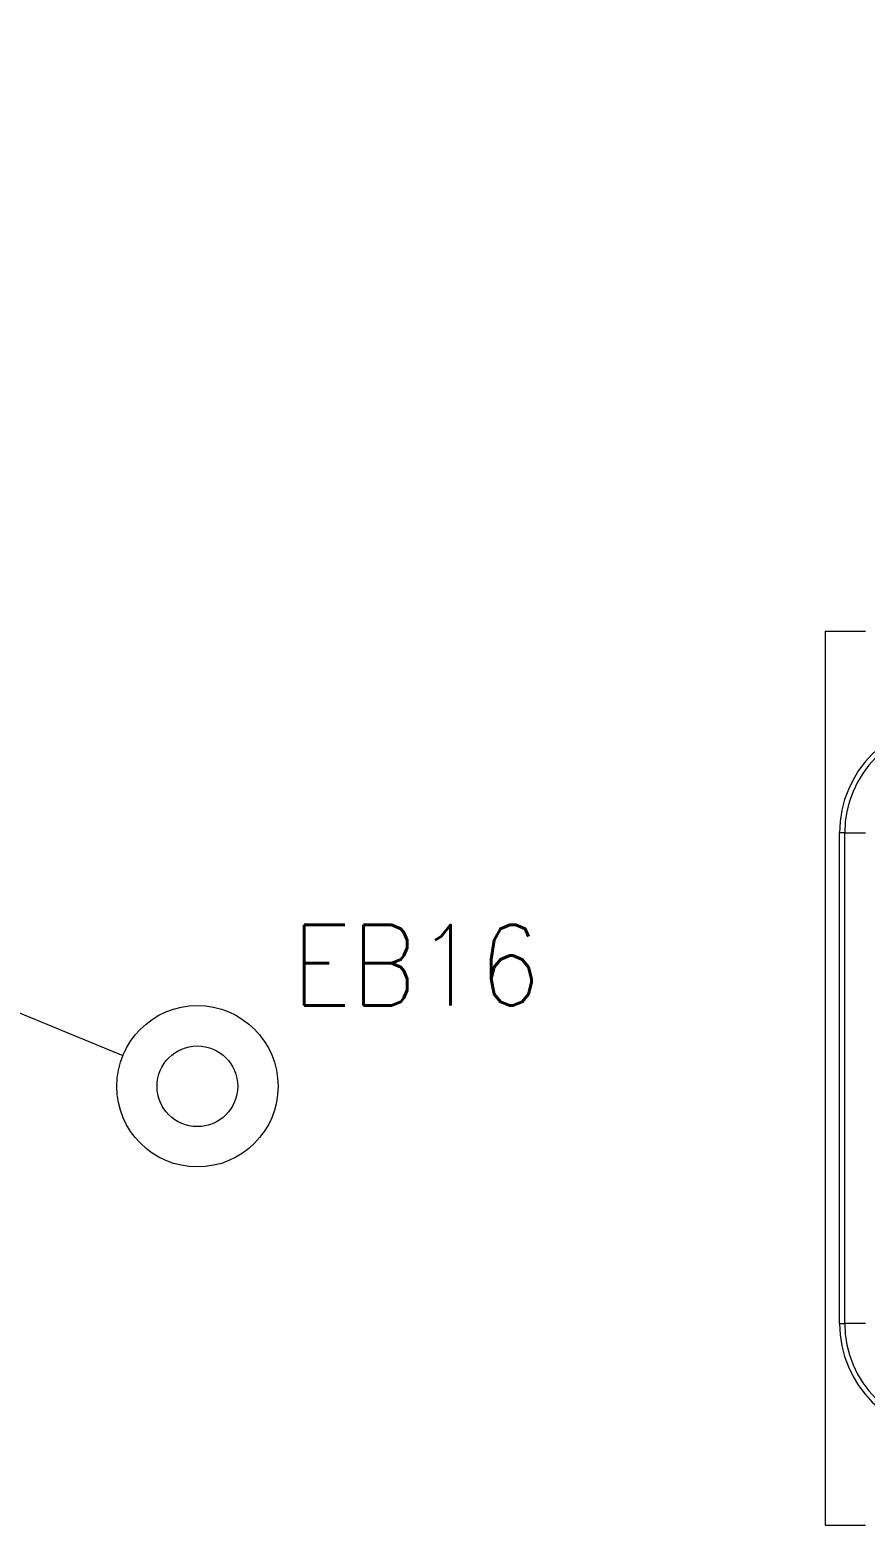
# Model space of a CAD drawing. Header units: inches. Extents: x 47316 to 59086, y 3141 to 11743.
# Drawn here: x 54072.92 to 54098.8, y 9547.44 to 9593.76 of the extents above; entities that cross this region are included whole.
import ezdxf

# ---------------------------------------------------------------- set-up
doc = ezdxf.new("R2010")
doc.units = ezdxf.units.IN
doc.header["$MEASUREMENT"] = 0
doc.styles.get("Standard").update_dxf_attribs({"font": ''})
doc.styles.get('Standard').set_extended_font_data('SimSun')
doc.linetypes.add('_VH_FELT_TAPE', pattern='A,0.4,-0.7,["FELT",Standard,S=0.3,R=0,X=-0.5,Y=-0.15],-0.7', length=1.8)

msp = doc.modelspace()

# ---------------------------------------------------------------- linework, layer by layer
at = {"color": 0, "linetype": '_VH_FELT_TAPE', "lineweight": 15, "ltscale": 5}
msp.add_line((53998.75, 9593.764), (54075.796, 9561.99), dxfattribs=at)
at = {"color": 0, "lineweight": 15, "ltscale": 0.03125}
for p, q in [((54097.558, 9575.14), (54098.808, 9575.14)), ((54097.558, 9547.44), (54098.808, 9547.44))]:
    msp.add_line(p, q, dxfattribs=at)
at = {"color": 0, "lineweight": 15}
msp.add_line((54097.558, 9575.14), (54097.558, 9547.44), dxfattribs=at)
at = {"color": 0, "lineweight": 15, "ltscale": 0.003928}
for p, q in [((54098.165, 9568.89), (54098.008, 9568.89)), ((54098.008, 9553.69), (54098.165, 9553.69))]:
    msp.add_line(p, q, dxfattribs=at)
at = {"color": 0, "lineweight": 15, "ltscale": 0.379999}
for p, q in [((54098.008, 9553.69), (54098.008, 9568.89)), ((54098.165, 9553.69), (54098.165, 9568.89))]:
    msp.add_line(p, q, dxfattribs=at)
at = {"color": 0, "lineweight": 15, "ltscale": 0.016116}
for p, q in [((54098.165, 9568.89), (54098.81, 9568.89)), ((54098.81, 9553.69), (54098.165, 9553.69))]:
    msp.add_line(p, q, dxfattribs=at)
at = {"color": 0, "linetype": 'Continuous', "lineweight": 15}
for radius in [2.5, 1.25]:
    msp.add_circle((54078.107, 9561.036), radius, dxfattribs=at)
at = {"color": 0, "lineweight": 15}
for centre, radius, start, end in [((54101.458, 9568.89), 3.45, 90, 180), ((54101.458, 9568.89), 3.293, 90, 180), ((54101.458, 9553.69), 3.45, 180, 270), ((54101.458, 9553.69), 3.293, 180, 270)]:
    msp.add_arc(centre, radius, start, end, dxfattribs=at)

# ---------------------------------------------------------------- texts
at = {"color": 21, "linetype": 'Continuous', "lineweight": 15, "insert": (54081.035, 9566.036), "char_height": 2.5, "width": 8.57143, "attachment_point": 1}
msp.add_mtext('\\Fromans.shx;\\W0.9000000000;\\T1.0000000000;\\o\\lEB16', dxfattribs=at)

doc.saveas('drawing.dxf')
